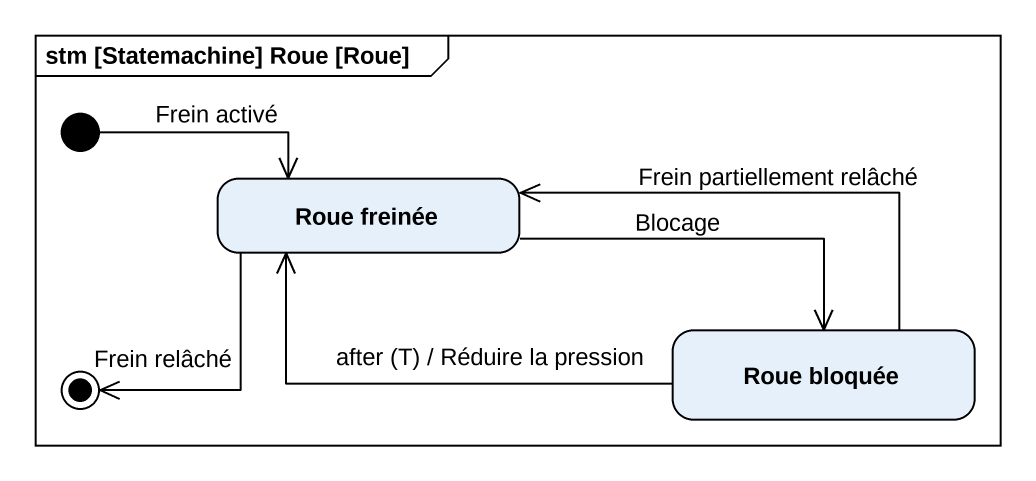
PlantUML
@startuml
mainframe stm [Statemachine] Roue [Roue]
hide empty description
state "Roue freinée" as Roue_freinée
state "Roue bloquée" as Roue_bloquée
[*] -right-> Roue_freinée : Frein activé
Roue_freinée -right-> Roue_bloquée : Blocage
Roue_bloquée -left-> Roue_freinée : after (T) / Réduire la pression
Roue_bloquée -left-> Roue_freinée : Frein partiellement relâché
Roue_freinée --> [*] : Frein relâché
@enduml
